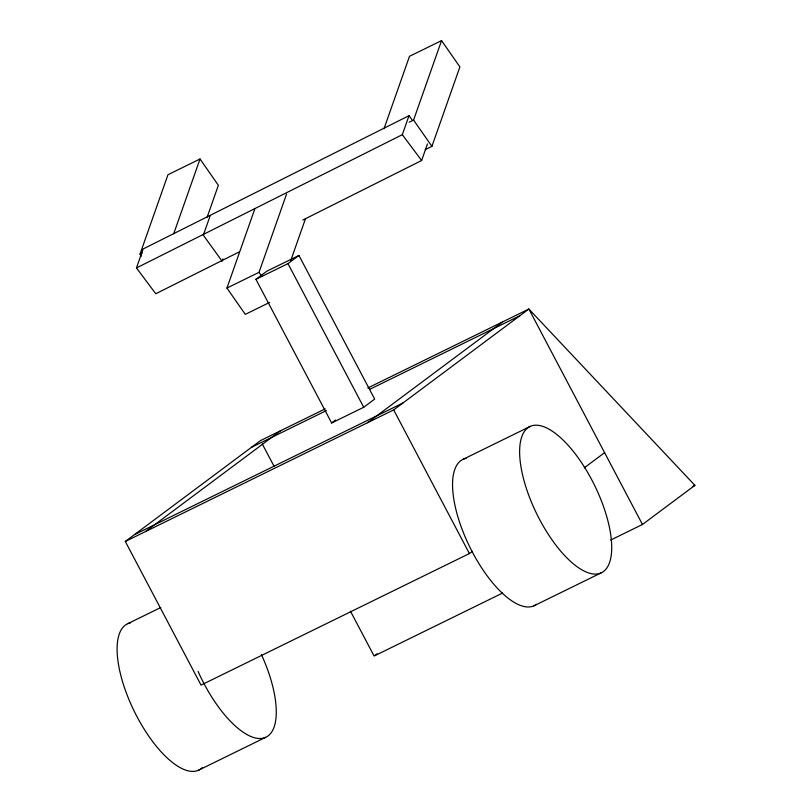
<?xml version="1.0" encoding="UTF-8"?>
<svg xmlns="http://www.w3.org/2000/svg" width="812" height="812" viewBox="0 0 812 812"><rect width="100%" height="100%" fill="white"/><g stroke="black" fill="none" stroke-linecap="round" stroke-linejoin="round"><path stroke-width="1.22" d="M141.4 256.196L139.989 254.166L167.972 174.712L200.026 159L218.367 185.298L207.09 217.322M239.489 251.801L155.772 293.771L136.467 267.95L143.145 248.959L409.004 115.69L411.978 119.668M173.717 233.714L200.026 159M210.003 216.195L203.315 235.175L222.143 261.241L222.975 258.866M269.604 302.44L245.285 314.366L226.944 288.057L254.927 208.593M226.944 288.057L259.008 272.345L286.565 194.068M290.706 260.703L305.322 219.189M384.025 128.661L409.502 56.312L441.555 40.6L459.897 66.909L431.913 146.363L425.285 149.621M136.467 267.95L402.316 134.68L409.004 115.69M409.157 122.226L413.572 120.064L441.555 40.6M302.846 220.042L421.631 160.502L427.477 143.886M255.922 279.338L266.874 271.167L298.928 255.455L374.667 399.088L363.705 407.269L331.651 422.981L255.922 279.338L287.976 263.626L298.928 255.455M472.462 551.277L469.407 553.551L201.041 685.105L125.312 541.462L260.5 440.581L325.226 408.852M145.51 531.555L280.698 430.675M331.651 422.981L335.63 420.007M367.552 422.717L502.74 321.836M125.312 541.462L393.678 409.908L528.866 309.027L694.899 485.353L642.465 524.481L610.624 540.092M584.264 467.834L604.595 452.66M375.114 655.284L377.123 653.782M139.989 254.166L142.201 253.09M367.795 387.984L528.866 309.027L642.465 524.481M251.497 447.3L326.343 410.608M369.612 389.395L519.853 315.746M134.538 534.58L402.904 403.026M127.778 623.687L160.756 607.518M463.236 459.247L530.327 426.351M692.626 486.469L694.899 485.353M502.598 593.044L374.099 656.035L350.439 611.152M198.493 770.253L265.585 737.367M533.951 605.813L601.042 572.927A81.383 32.247 63.9 0 0 573.566 451.705A81.383 32.247 63.9 0 0 522.441 474.289A81.383 32.247 63.9 0 0 601.042 572.927M402.316 134.68L421.631 160.502M413.572 120.064L431.913 146.363M259.008 272.345L261.829 276.395M393.678 409.908L469.407 553.551M287.976 263.626L363.705 407.269M262.276 443.941L274.111 466.392M202.513 767.482A81.383 32.247 63.9 0 1 134.64 712.083A81.383 32.247 63.9 0 1 130.681 622.784M261.362 654.472A81.383 32.247 63.9 0 1 263.687 738.037A81.383 32.247 63.9 0 1 198.067 671.402M536.458 604.351A81.383 32.247 63.9 0 1 469.021 545.451A81.383 32.247 63.9 0 1 466.129 458.354"/></g></svg>
